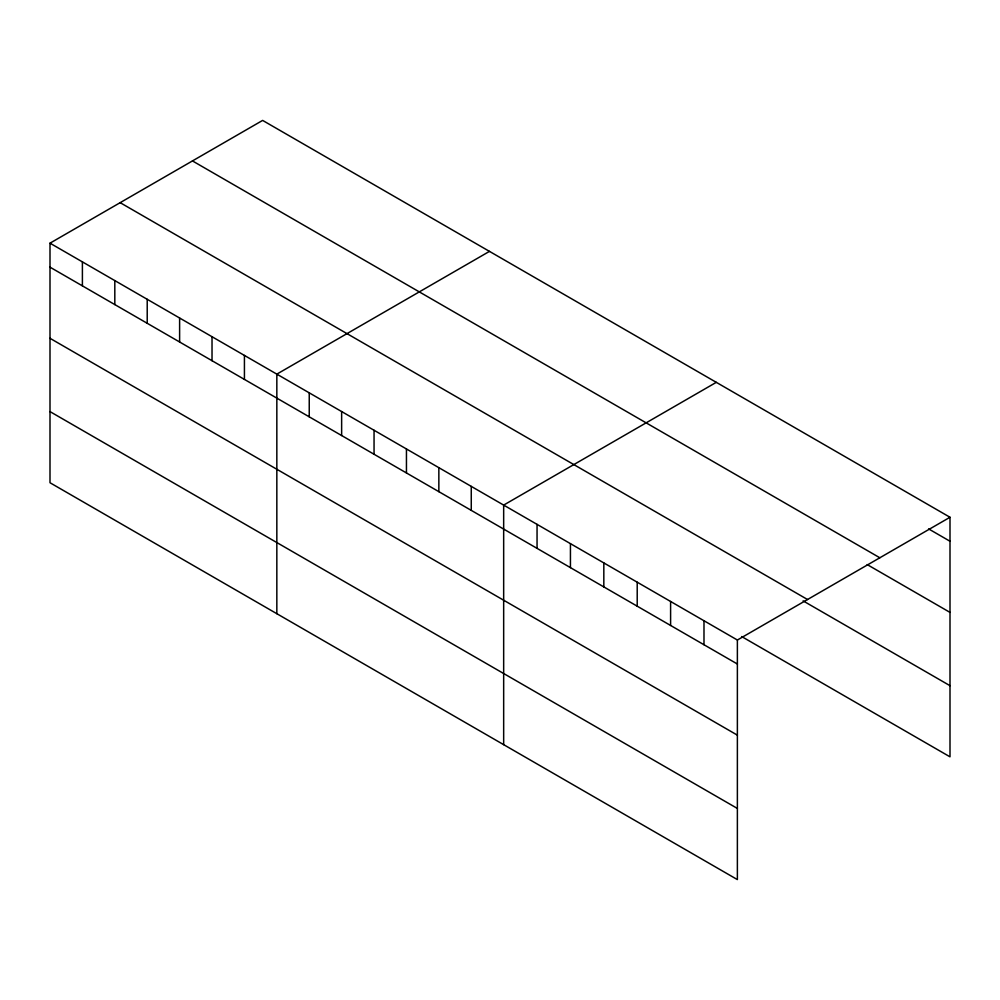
<?xml version="1.0" encoding="UTF-8"?>
<svg xmlns="http://www.w3.org/2000/svg" width="1000" height="1000" viewBox="0 0 1000 1000"><rect width="100%" height="100%" fill="white"/><g stroke="black" fill="none" stroke-linecap="round" stroke-linejoin="round"><path stroke-width="1.5" d="M50 243.175L737.375 640.025L737.375 879.587L50 482.738L50 243.175L262.625 120.412L950 517.263L950 756.825L741.663 636.55M489.462 251.375L276.837 374.137L276.837 613.7M716.3 382.337L503.663 505.1L503.663 744.663M737.375 640.025L950 517.263M928.637 528.913L950 541.25M192.463 160.925L879.837 557.775M867.2 564.587L950 612.388M120.162 202.662L807.537 599.513M803.1 600.875L950 685.688M50 267.162L737.375 664.013M50 338.3L737.375 735.15M50 411.6L737.375 808.45M703.988 620.75L703.988 644.737M670.6 601.475L670.6 625.462M637.212 582.2L637.212 606.188M603.825 562.925L603.825 586.9M570.438 543.65L570.438 567.625M537.05 524.375L537.05 548.35M471.262 486.388L471.262 510.375M438.85 467.675L438.85 491.662M406.45 448.975L406.45 472.95M374.05 430.262L374.05 454.25M341.637 411.55L341.637 435.538M309.237 392.837L309.237 416.825M244.425 355.425L244.425 379.412M212.025 336.712L212.025 360.7M179.613 318.012L179.613 341.987M147.213 299.3L147.213 323.288M114.812 280.587L114.812 304.575M82.4 261.887L82.4 285.863"/></g></svg>
